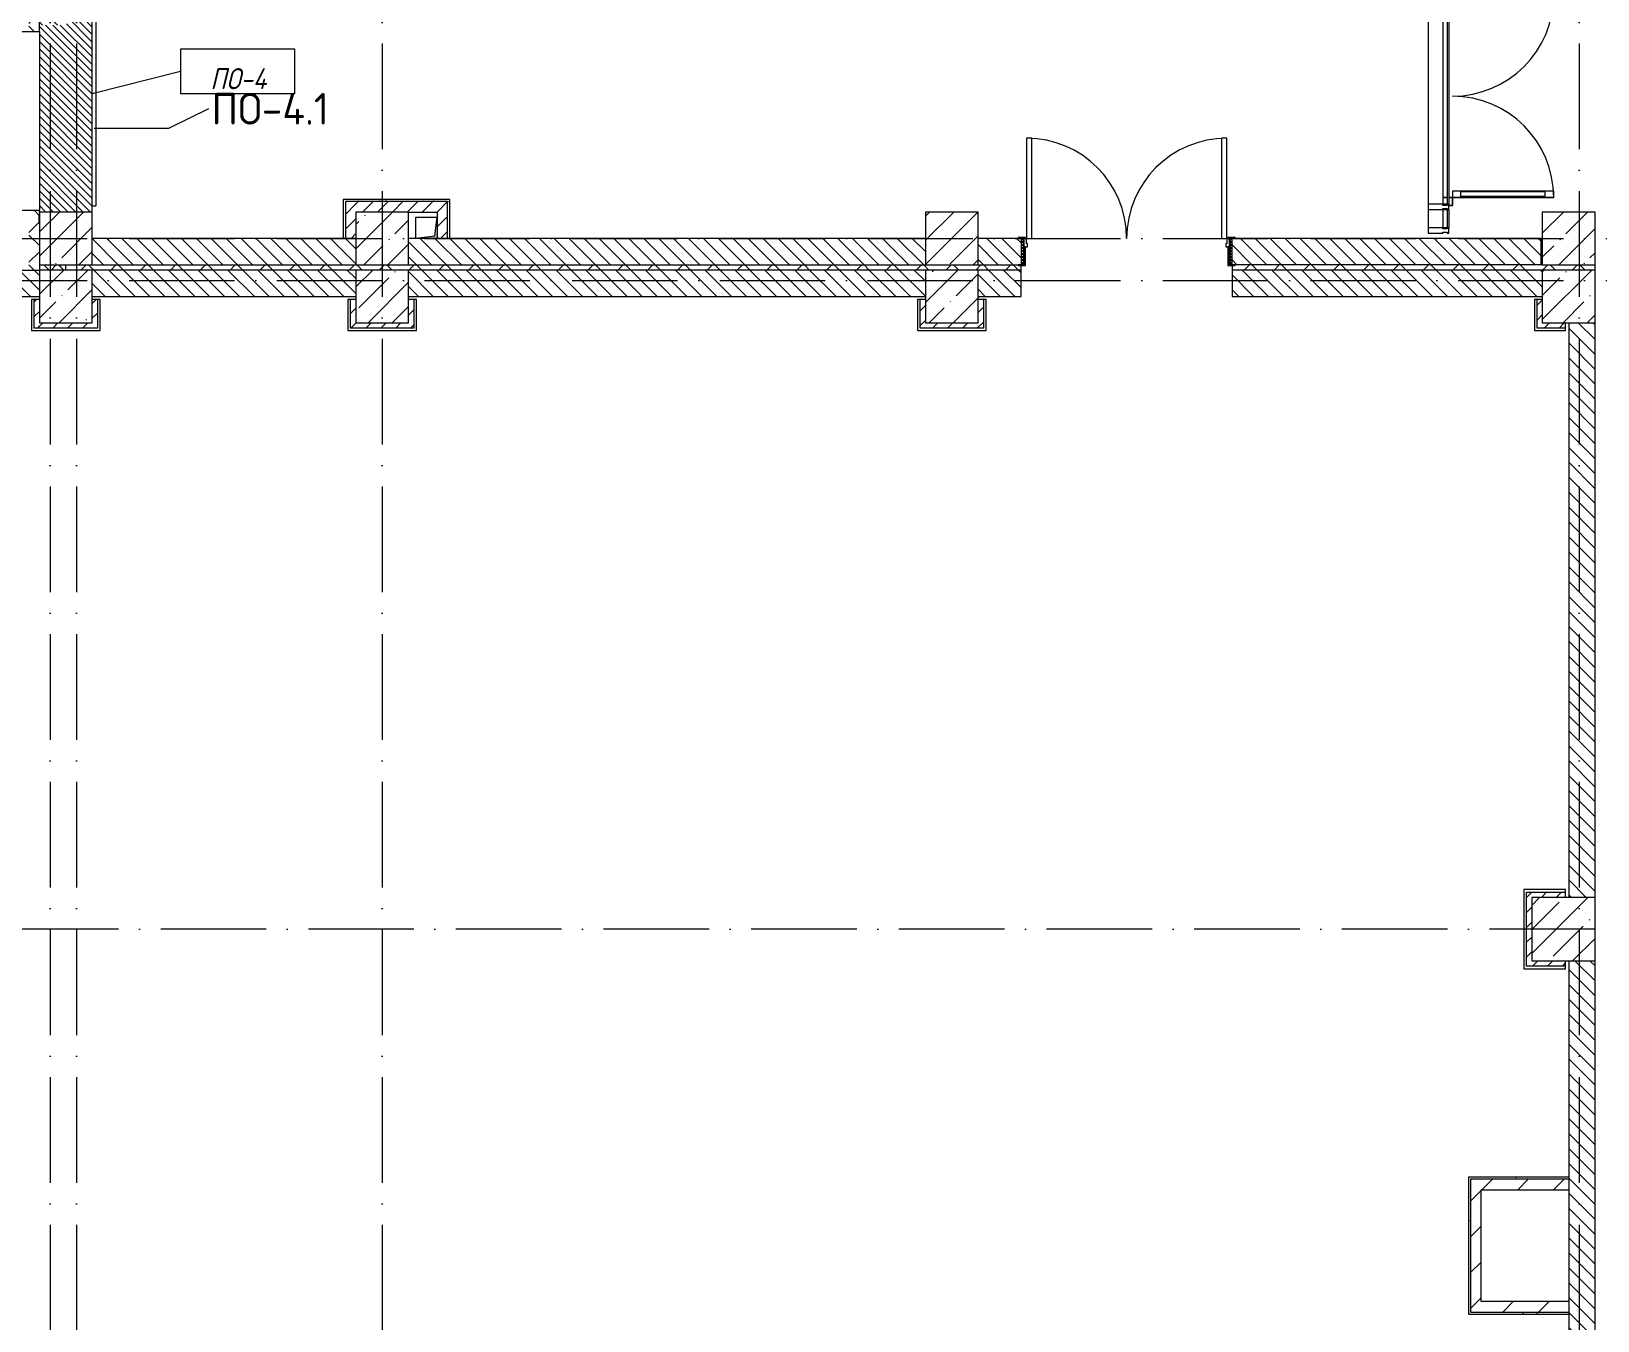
# Model space of a CAD drawing. Header units: millimetres. Extents: x -6467 to 106027, y -7090 to 195095.
# Drawn here: x 74423 to 89275, y 32970 to 45194 of the extents above; entities that cross this region are included whole.
import ezdxf

# ---------------------------------------------------------------- set-up
doc = ezdxf.new("R2010")
doc.units = ezdxf.units.MM
doc.linetypes.add('50_200_ШТРИХ_1Т_ш5_п1_п1_', pattern=[1400, 1000, -200, 0, -200])
for name, color, linetype, lineweight in [('A-DETL-GENF', 7, 'Continuous', 9), ('A-DOOR', 7, 'Continuous', 9), ('A-DOOR-2', 7, 'Continuous', 5), ('A-DOOR-FRAM', 7, 'Continuous', 9), ('A-DOOR-FRAM-2', 7, 'Continuous', 5), ('A-FLOR', 7, 'Continuous', 9), ('A-FLOR-IDEN', 7, 'Continuous', 9), ('A-GLAZ-CWMG', 7, 'Continuous', 9), ('A-GLAZ-CWMG-1', 7, 'Continuous', 20), ('A-WALL', 7, 'Continuous', 5), ('A-WALL-FNSH-1', 7, 'Continuous', 5), ('A-WALL-IDEN', 7, 'Continuous', 9), ('I-WALL', 7, 'Continuous', 5), ('S-COLS', 7, 'Continuous', 9), ('S-COLS-1', 7, 'Continuous', 5)]:
    doc.layers.add(name, color=color, linetype=linetype, lineweight=lineweight)
for name, color, linetype, lineweight, true_color in [('A-FLOR-PATT-1', 7, 'Continuous', 5, 0xd61c12), ('A-GENM-1', 7, 'Continuous', 9, 0xaaaaaa), ('A-GENM-2', 7, 'Continuous', 20, 0xaaaaaa), ('I-WALL-1', 7, 'Continuous', 5, 0x787878), ('M-EQPM-1', 7, 'Continuous', 9, 0xaaaaaa), ('M-EQPM-2', 7, 'Continuous', 9, 0xe2e2e2), ('Оси-3', 7, '50_200_ШТРИХ_1Т_ш5_п1_п1_', 9, 0xaaaaaa)]:
    doc.layers.add(name, color=color, linetype=linetype, lineweight=lineweight, true_color=true_color)
doc.styles.add('GOST Common', font='', dxfattribs={"height": 300})
doc.styles.add('GOST Common_I', font='', dxfattribs={"width": 0.9, "height": 200})
doc.styles.get('GOST Common').set_extended_font_data('GOST Common')
doc.styles.get('GOST Common_I').set_extended_font_data('GOST Common', italic=True)
pattern_1 = [(135, (0, 0), (-70.71068, -70.71068), [])]
pattern_2 = [(45, (-77750, -42681.04), (-228.0985, 228.0985), []), (45, (-77521.9, -42681.04), (-228.0985, 228.0985), [403.225, -80.645, 6.706, -73.939])]
pattern_3 = [(45, (0, 0), (-141.42136, 141.42136), []), (135, (0, 0), (-141.42136, -141.42136), [])]
pattern_4 = [(45, (0, 0), (-70.71068, 70.71068), [])]
pattern_5 = [(0, (0, 0), (406.4, 101.6), [6.706, -298.094, 6.706, -298.094, -1625.6]), (0, (0, 0), (406.4, 101.6), [-609.6, 6.706, -602.894, 6.706, -298.094, -711.2]), (0, (0, 0), (406.4, 101.6), [-1524, 6.706, -196.494, 6.706, -501.294]), (120, (152.4, 50.8), (-291.18818, 301.15272), [6.706, -298.094, 6.706, -298.094, -1625.6]), (120, (152.4, 50.8), (-291.18818, 301.15272), [-609.6, 6.706, -602.894, 6.706, -298.094, -711.2]), (120, (152.4, 50.8), (-291.18818, 301.15272), [-1524, 6.706, -196.494, 6.706, -501.294]), (240, (203.2, 254), (-115.21182, -402.75272), [6.706, -298.094, 6.706, -298.094, -1625.6]), (240, (203.2, 254), (-115.21182, -402.75272), [-609.6, 6.706, -602.894, 6.706, -298.094, -711.2]), (240, (203.2, 254), (-115.21182, -402.75272), [-1524, 6.706, -196.494, 6.706, -501.294])]
pattern_6 = [(45, (0, 0), (-169.7056, 169.7056), [])]

# ---------------------------------------------------------------- blocks, each defined once
blk = doc.blocks.new('BSC_Колонна _Прямоугольная - 500х500-V26-АИ_План этажа Радиаторы_2')
at = {"layer": 'S-COLS-1'}
h = blk.add_hatch(dxfattribs=at)
h.set_pattern_fill('FP_54', color=256, style=0, pattern_type=2)
h.set_pattern_definition([(45, (-89000, -42681.04), (-228.0985, 228.0985), []), (45, (-88771.9, -42681.04), (-228.0985, 228.0985), [403.225, -80.645, 6.706, -73.939])])
h.paths.add_polyline_path([(-250, -250), (250, -250), (250, 250), (-250, 250)])
for p, q in [((250, 250), (-250, 250)), ((-250, 250), (-250, -250)), ((250, -250), (250, 250)), ((-250, -250), (250, -250))]:
    blk.add_line(p, q, dxfattribs=at)
blk = doc.blocks.new('BSC_Колонна _Прямоугольная - 600х600-V32-АИ_План этажа Радиаторы_2')
at = {"layer": 'S-COLS-1'}
h = blk.add_hatch(dxfattribs=at)
h.set_pattern_fill('FP_60', color=256, style=0, pattern_type=2)
h.set_pattern_definition([(45, (-88950, -36681.04), (-228.0985, 228.0985), []), (45, (-88721.9, -36681.04), (-228.0985, 228.0985), [403.225, -80.645, 6.706, -73.939])])
h.paths.add_polyline_path([(-300, -300), (300, -300), (300, 300), (-300, 300)])
for p, q in [((300, 300), (-300, 300)), ((-300, 300), (-300, -300)), ((300, -300), (300, 300)), ((-300, -300), (300, -300))]:
    blk.add_line(p, q, dxfattribs=at)
blk = doc.blocks.new('BSC_Колонна _Прямоугольная - 500х500-V36-АИ_План этажа Радиаторы_2')
at = {"layer": 'S-COLS-1'}
h = blk.add_hatch(dxfattribs=at)
h.set_pattern_fill('FP_64', color=256, style=0, pattern_type=2)
h.set_pattern_definition(pattern_2)
h.paths.add_polyline_path([(-250, -250), (250, -250), (250, 250), (-250, 250)])
for p, q in [((250, 250), (-250, 250)), ((-250, 250), (-250, -250)), ((250, -250), (250, 250)), ((-250, -250), (250, -250))]:
    blk.add_line(p, q, dxfattribs=at)
blk = doc.blocks.new('BSC_Колонна _Прямоугольная - 500х500-V37-АИ_План этажа Радиаторы_2')
at = {"layer": 'S-COLS-1'}
h = blk.add_hatch(dxfattribs=at)
h.set_pattern_fill('FP_65', color=256, style=0, pattern_type=2)
h.set_pattern_definition([(45, (-83150, -42681.04), (-228.0985, 228.0985), []), (45, (-82921.9, -42681.04), (-228.0985, 228.0985), [403.225, -80.645, 6.706, -73.939])])
h.paths.add_polyline_path([(-250, -250), (250, -250), (250, 250), (-250, 250)])
for p, q in [((250, 250), (-250, 250)), ((-250, 250), (-250, -250)), ((250, -250), (250, 250)), ((-250, -250), (250, -250))]:
    blk.add_line(p, q, dxfattribs=at)
blk = doc.blocks.new('BSC_Колонна _Прямоугольная - 500х500-V97-АИ_План этажа Радиаторы_2')
at = {"layer": 'S-COLS-1'}
h = blk.add_hatch(dxfattribs=at)
h.set_pattern_fill('FP_133', color=256, style=0, pattern_type=2)
h.set_pattern_definition([(45, (-74750, -43231.04), (-228.0985, 228.0985), []), (45, (-74521.9, -43231.04), (-228.0985, 228.0985), [403.225, -80.645, 6.706, -73.939])])
h.paths.add_polyline_path([(-250, -250), (250, -250), (250, 250), (-250, 250), (-250, 101)])
for p, q in [((250, 250), (-250, 250)), ((-250, 250), (-250, -250)), ((250, -250), (250, 250)), ((-250, -250), (250, -250))]:
    blk.add_line(p, q, dxfattribs=at)
blk = doc.blocks.new('110_Дверь_СКБ_2Ст - СОШ_Д-22_1_Дв_2000x2100h_Физкультурный зал_ Зал для хореографии_ Снарядная_ Инвентарная-25548603-АИ_План этажа Радиаторы_2')
at = {"layer": 'A-DOOR-2'}
h = blk.add_hatch(dxfattribs=at)
h.set_pattern_fill('FP_135', color=256, style=0, pattern_type=2)
h.set_pattern_definition([(135, (1301.41, 189.685), (-14.1421, -14.1421), []), (225, (1301.41, 189.685), (14.1421, -14.1421), [])])
h.paths.add_polyline_path([(1012.5, -125), (1012.5, 125), (987.5, 125), (987.5, -125)])
at = {"layer": 'A-DOOR-FRAM-2'}
h = blk.add_hatch(dxfattribs=at)
h.set_pattern_fill('FP_136', color=256, style=0, pattern_type=2)
h.set_pattern_definition([(45, (-821.384, 189.685), (-14.1421, 14.1421), []), (135, (-821.384, 189.685), (-14.1421, -14.1421), [])])
h.paths.add_polyline_path([(-962.5, -125), (-962.5, 125), (-987.5, 125), (-987.5, -125)])
at = {"layer": 'A-DOOR'}
for p, q in [((-937.5, 1075), (-937.5, 125)), ((-887.5, 1075), (-937.5, 1075)), ((-887.5, 125), (-887.5, 1075)), ((962.5, 1075), (912.5, 1075)), ((912.5, 1075), (912.5, 125)), ((962.5, 125), (962.5, 1075)), ((-937.5, 125), (-887.5, 125)), ((912.5, 125), (962.5, 125))]:
    blk.add_line(p, q, dxfattribs=at)
at = {"layer": 'A-DOOR-2'}
for centre, start, end in [((-937.5, 125), 360, 90), ((962.5, 125), 90, 180)]:
    blk.add_arc(centre, 950, start, end, dxfattribs=at)
at = {"layer": 'A-DOOR-FRAM'}
for p, q in [((-947.5, 133), (-1017.5, 133)), ((-1017.5, 133), (-1017.5, 125)), ((-1017.5, 125), (-947.5, 125)), ((-962.5, 125), (-987.5, 125)), ((-987.5, 125), (-987.5, -125)), ((-937.5, 125), (-962.5, 125)), ((-962.5, 125), (-962.5, 45)), ((-962.5, -125), (-962.5, 125)), ((-962.5, 45), (-927.5, 45)), ((-947.5, 45), (-962.5, 45)), ((-962.5, 45), (-962.5, -125)), ((-947.5, 125), (-947.5, 133)), ((-947.5, -125), (-947.5, 45)), ((-937.5, 75), (-937.5, 125)), ((-927.5, 75), (-937.5, 75)), ((-927.5, 45), (-927.5, 75)), ((962.5, 75), (952.5, 75)), ((952.5, 75), (952.5, 45)), ((952.5, 45), (987.5, 45)), ((962.5, 125), (962.5, 75)), ((987.5, 125), (962.5, 125)), ((1042.5, 133), (972.5, 133)), ((972.5, 133), (972.5, 125)), ((972.5, 125), (1042.5, 125)), ((987.5, 45), (972.5, 45)), ((972.5, 45), (972.5, -125)), ((987.5, 45), (987.5, 125)), ((1012.5, 125), (987.5, 125)), ((987.5, 125), (987.5, -125)), ((987.5, -125), (987.5, 45)), ((1012.5, -125), (1012.5, 125)), ((1042.5, 125), (1042.5, 133)), ((-947.5, -125), (-1017.5, -125)), ((-1017.5, -125), (-1017.5, -133)), ((-1017.5, -133), (-947.5, -133)), ((-987.5, -125), (-962.5, -125)), ((-962.5, -125), (-947.5, -125)), ((-947.5, -133), (-947.5, -125)), ((972.5, -125), (987.5, -125)), ((1042.5, -125), (972.5, -125)), ((972.5, -125), (972.5, -133)), ((972.5, -133), (1042.5, -133)), ((987.5, -125), (1012.5, -125)), ((1042.5, -133), (1042.5, -125))]:
    blk.add_line(p, q, dxfattribs=at)
blk = doc.blocks.new('Дверь_Витражная_СКБ_2Ст - ДВВ_ДАО_СОШ_Коридор EIW30-22655007-АИ_План этажа Радиаторы_2')
at = {"layer": 'A-DETL-GENF'}
for p, q in [((-960, 40), (-960, 0)), ((-960, 0), (-960, 40)), ((960, 40), (960, 0)), ((960, 40), (960, 0)), ((-1035, -50), (-1035, -17)), ((-1035, -17), (-1035, -50)), ((-960, -50), (-1035, -50)), ((-1035, -50), (-960, -50)), ((-960, -17), (-960, -50)), ((-960, -50), (-960, -17)), ((-900, -50), (-960, -50)), ((-960, -1010), (-960, -50)), ((-900, -50), (-960, -50)), ((-960, -50), (-960, -1010)), ((-960, -130), (-900, -130)), ((-950, -930), (-950, -130)), ((-906, -930), (-906, -130)), ((-900, -1010), (-900, -50)), ((-900, -1010), (-900, -50)), ((900, -50), (960, -50)), ((900, -1010), (900, -50)), ((900, -50), (900, -1010)), ((960, -50), (900, -50)), ((960, -130), (900, -130)), ((906, -930), (906, -130)), ((950, -930), (950, -130)), ((960, -17), (960, -50)), ((960, -17), (960, -50)), ((960, -1010), (960, -50)), ((960, -1010), (960, -50)), ((960, -50), (1035, -50)), ((960, -50), (1035, -50)), ((1035, -50), (1035, -17)), ((1035, -50), (1035, -17)), ((-960, -930), (-900, -930)), ((-960, -1010), (-900, -1010)), ((-960, -1010), (-900, -1010)), ((960, -930), (900, -930)), ((960, -1010), (900, -1010)), ((900, -1010), (960, -1010))]:
    blk.add_line(p, q, dxfattribs=at)
at = {"layer": 'A-DOOR-2'}
for p, q in [((-960, -1010), (-960, -50)), ((960, -1010), (960, -50))]:
    blk.add_line(p, q, dxfattribs=at)
for centre, start, end in [((-960, -50), 270, 0), ((960, -50), 180, 270)]:
    blk.add_arc(centre, 960, start, end, dxfattribs=at)
blk = doc.blocks.new('Прямоугольный импост - Импост структурный с накладкой - 180мм-21819183-АИ_План этажа Радиаторы_2')
at = {"layer": 'A-GLAZ-CWMG'}
for p, q in [((9600, 11206), (9600, 13256)), ((9617, 13256), (9657, 13256)), ((9617, 11206), (9617, 13256)), ((9657, 11206), (9657, 13256)), ((9797, 11206), (9797, 13256)), ((9657, 11206), (9617, 11206))]:
    blk.add_line(p, q, dxfattribs=at)
blk = doc.blocks.new('Прямоугольный импост - Импост структурный с накладкой - 180мм-20786475-АИ_План этажа Радиаторы_2')
at = {"layer": 'A-GLAZ-CWMG-1'}
for p, q in [((-25, 0), (-25, 17)), ((-25, 17), (25, 17)), ((-15, 0), (-25, 0)), ((-15, -40), (-15, 0)), ((25, 0), (15, 0)), ((15, 0), (15, -40)), ((25, 17), (25, 0)), ((-25, -180), (-25, -40)), ((-25, -40), (-15, -40)), ((15, -40), (25, -40)), ((25, -40), (25, -180)), ((25, -180), (-25, -180))]:
    blk.add_line(p, q, dxfattribs=at)
blk = doc.blocks.new('BSC_Колонна _Прямоугольная - 500х500-V324-АИ_План этажа Радиаторы_2')
at = {"layer": 'S-COLS-1'}
h = blk.add_hatch(dxfattribs=at)
h.set_pattern_fill('FP_220', color=256, style=0, pattern_type=2)
h.set_pattern_definition([(45, (-77750, -43231.04), (-228.0985, 228.0985), []), (45, (-77521.9, -43231.04), (-228.0985, 228.0985), [403.225, -80.645, 6.706, -73.939])])
h.paths.add_polyline_path([(-250, -250), (250, -250), (250, 250), (-250, 250), (-250, 101)])
for p, q in [((250, 250), (-250, 250)), ((-250, 250), (-250, -250)), ((250, -250), (250, 250)), ((-250, -250), (250, -250))]:
    blk.add_line(p, q, dxfattribs=at)
blk = doc.blocks.new('BSC_Колонна _Прямоугольная - 500х500-V325-АИ_План этажа Радиаторы_2')
at = {"layer": 'S-COLS-1'}
h = blk.add_hatch(dxfattribs=at)
h.set_pattern_fill('FP_221', color=256, style=0, pattern_type=2)
h.set_pattern_definition([(45, (-74750, -42681.04), (-228.0985, 228.0985), []), (45, (-74521.9, -42681.04), (-228.0985, 228.0985), [403.225, -80.645, 6.706, -73.939])])
h.paths.add_polyline_path([(-250, -250), (250, -250), (250, 250), (-250, 250), (-250, -53)])
for p, q in [((250, 250), (-250, 250)), ((-250, 250), (-250, -250)), ((250, -250), (250, 250)), ((-250, -250), (250, -250))]:
    blk.add_line(p, q, dxfattribs=at)
blk = doc.blocks.new('BSC_Колонна _Прямоугольная - 500х500-V326-АИ_План этажа Радиаторы_2')
at = {"layer": 'S-COLS-1'}
h = blk.add_hatch(dxfattribs=at)
h.set_pattern_fill('FP_64', color=256, style=0, pattern_type=2)
h.set_pattern_definition(pattern_2)
h.paths.add_polyline_path([(-250, -250), (250, -250), (250, 250), (-250, 250)])
for p, q in [((250, 250), (-250, 250)), ((-250, 250), (-250, -250)), ((250, -250), (250, 250)), ((-250, -250), (250, -250))]:
    blk.add_line(p, q, dxfattribs=at)
blk = doc.blocks.new('BSC_Колонна _Прямоугольная - 500х500-V327-АИ_План этажа Радиаторы_2')
at = {"layer": 'S-COLS-1'}
h = blk.add_hatch(dxfattribs=at)
h.set_pattern_fill('FP_222', color=256, style=0, pattern_type=2)
h.set_pattern_definition([(45, (-83150, -43231.04), (-228.0985, 228.0985), []), (45, (-82921.9, -43231.04), (-228.0985, 228.0985), [403.225, -80.645, 6.706, -73.939])])
h.paths.add_polyline_path([(-250, -250), (250, -250), (250, 250), (-250, 250)])
for p, q in [((250, 250), (-250, 250)), ((-250, 250), (-250, -250)), ((250, -250), (250, 250)), ((-250, -250), (250, -250))]:
    blk.add_line(p, q, dxfattribs=at)
blk = doc.blocks.new('BSC_Колонна _Прямоугольная - 500х500-V328-АИ_План этажа Радиаторы_2')
at = {"layer": 'S-COLS-1'}
h = blk.add_hatch(dxfattribs=at)
h.set_pattern_fill('FP_223', color=256, style=0, pattern_type=2)
h.set_pattern_definition([(45, (-89000, -43231.04), (-228.0985, 228.0985), []), (45, (-88771.9, -43231.04), (-228.0985, 228.0985), [403.225, -80.645, 6.706, -73.939])])
h.paths.add_polyline_path([(-250, -250), (250, -250), (250, 250), (-250, 250), (-250, 101)])
for p, q in [((250, 250), (-250, 250)), ((-250, 250), (-250, -250)), ((250, -250), (250, 250)), ((-250, -250), (250, -250))]:
    blk.add_line(p, q, dxfattribs=at)
blk = doc.blocks.new('Канал вертикальный прямоугольный - Шахта - значок проема-24087362-АИ_План этажа Радиаторы_2')
at = {"layer": 'M-EQPM-2'}
blk.add_hatch(color=256, dxfattribs=at).paths.add_polyline_path([(100, 100), (-100, 100), (-100, -100), (-80, 80)])
at = {"layer": 'M-EQPM-1'}
for p, q in [((-100, -100), (-100, 100)), ((-100, 100), (100, 100)), ((-80, 80), (-100, -100)), ((-80, 80), (100, 100)), ((100, 100), (100, -100)), ((100, -100), (-100, -100))]:
    blk.add_line(p, q, dxfattribs=at)
blk = doc.blocks.new('АР_Перемычка1 - АР_Перемычка-25548623-АИ_План этажа Радиаторы_2')
at = {"layer": 'A-GENM-1'}
blk.add_line((-400, -125), (-393, -125), dxfattribs=at)
blk = doc.blocks.new('Фахверк _газобетон торцы_469 - Фахверк _газобетон торцы_-25579258-АИ_План этажа Радиаторы_2')
at = {"layer": 'A-GENM-2'}
for p, q in [((89406, 11135), (89325, 11135)), ((89325, 11135), (89325, 11129)), ((89406, 11129), (89406, 11135))]:
    blk.add_line(p, q, dxfattribs=at)
blk = doc.blocks.new('Прямоугольный импост - Импост структурный с накладкой - 180мм-26318924-АИ_План этажа Радиаторы_2')
at = {"layer": 'A-GLAZ-CWMG'}
for p, q in [((87668, 43504), (87668, 43331)), ((87808, 43504), (87848, 43504)), ((87808, 43504), (87808, 43331)), ((87848, 43504), (87848, 43331)), ((87865, 43504), (87865, 43331)), ((87848, 43331), (87808, 43331))]:
    blk.add_line(p, q, dxfattribs=at)
blk = doc.blocks.new('AAR_СКБ_Марка_Перекрытия_1 мм - Марка пола-27961726-АИ_План этажа Радиаторы_2')
at = {"layer": 'A-FLOR-IDEN'}
for p, q in [((2.723, 2.101), (-2.69, 2.101)), ((-2.69, 2.101), (-2.69, 0)), ((2.723, 0), (2.723, 2.101)), ((-2.69, 0), (2.723, 0))]:
    blk.add_line(p, q, dxfattribs=at)

msp = doc.modelspace()

# ---------------------------------------------------------------- hatches: boundary and pattern name
at = {"layer": 'A-FLOR-PATT-1'}
h = msp.add_hatch(dxfattribs=at)
h.set_pattern_fill('FP_314', color=256, style=0, pattern_type=2)
h.set_pattern_definition([(315, (74750, 44706.04), (35.3553, 35.3553), [])])
h.paths.add_polyline_path([(74500, 43481), (75000, 43481), (75000, 45729), (74750, 45729), (74750, 45346), (74756, 45346), (74756, 45265), (74750, 45265), (74750, 45254), (74500, 45254), (74500, 43494)])
at = {"layer": 'A-WALL'}
h = msp.add_hatch(dxfattribs=at)
h.set_pattern_fill('FP_125', color=256, style=0, pattern_type=2)
h.set_pattern_definition(pattern_3)
h.paths.add_polyline_path([(74500, 42931), (74500, 43494), (74400, 43494), (74400, 42931)])
h.paths.add_polyline_path([(74500, 45194), (74500, 46431), (74400, 46431), (74400, 45194)])
h.paths.add_polyline_path([(74400, 48131), (74500, 48131), (74500, 49294), (74400, 49294), (74400, 48259)])
h.paths.add_polyline_path([(74400, 50994), (74500, 50994), (74500, 52194), (74400, 52194), (74400, 51075)])
h.paths.add_polyline_path([(74400, 53894), (74500, 53894), (74500, 55181), (74400, 55181), (74400, 54595)])
at = {"layer": 'I-WALL'}
h = msp.add_hatch(dxfattribs=at)
h.set_pattern_fill('FP_2', color=256, style=0, pattern_type=2)
h.set_pattern_definition(pattern_1)
h.paths.add_polyline_path([(74750, 42931), (74750, 42981), (74500, 42981), (74500, 42931)])
h.paths.add_polyline_path([(74500, 45254), (74750, 45254), (74750, 45754), (74500, 45754), (74500, 45443)])
h.paths.add_polyline_path([(74500, 45789), (74750, 45789), (74750, 45931), (74500, 45931)])
h.paths.add_polyline_path([(74500, 48191), (74750, 48191), (74750, 48675), (74500, 48675), (74500, 48259)])
h.paths.add_polyline_path([(74750, 48710), (74750, 48830), (74500, 48830), (74500, 48710), (74667, 48710)])
h.paths.add_polyline_path([(74750, 48865), (74750, 49234), (74500, 49234), (74500, 48865), (74667, 48865)])
h.paths.add_polyline_path([(74750, 51054), (74750, 51526), (74500, 51526), (74500, 51054)])
h.paths.add_polyline_path([(74750, 51561), (74750, 51681), (74500, 51681), (74500, 51561)])
h.paths.add_polyline_path([(74750, 53954), (74750, 54591), (74500, 54591), (74500, 53954)])
h = msp.add_hatch(dxfattribs=at)
h.set_pattern_fill('FP_4', color=256, style=0, pattern_type=2)
h.set_pattern_definition(pattern_4)
h.paths.add_polyline_path([(77500, 43231), (77500, 43581), (77400, 43581), (77400, 43231)])
h = msp.add_hatch(dxfattribs=at)
h.set_pattern_fill('FP_4', color=256, style=0, pattern_type=2)
h.set_pattern_definition(pattern_4)
h.paths.add_polyline_path([(78270, 43481), (78270, 43581), (77500, 43581), (77500, 43481), (78000, 43481)])
h = msp.add_hatch(dxfattribs=at)
h.set_pattern_fill('FP_4', color=256, style=0, pattern_type=2)
h.set_pattern_definition(pattern_4)
h.paths.add_polyline_path([(78370, 43231), (78370, 43581), (78270, 43581), (78270, 43231)])
h = msp.add_hatch(dxfattribs=at)
h.set_pattern_fill('FP_2', color=256, style=0, pattern_type=2)
h.set_pattern_definition(pattern_1)
h.paths.add_polyline_path([(88740, 42981), (88740, 43231), (85808, 43231), (85808, 42981), (87539, 42981)])
h.paths.add_polyline_path([(82556, 42981), (82900, 42981), (82900, 43231), (78000, 43231), (78000, 42981), (79234, 42981)])
h.paths.add_polyline_path([(83400, 42981), (83808, 42981), (83808, 43231), (83400, 43231), (83400, 43000)])
h.paths.add_polyline_path([(77500, 42981), (77500, 43231), (75000, 43231), (75000, 42981), (76743, 42981)])
h = msp.add_hatch(dxfattribs=at)
h.set_pattern_fill('FP_2', color=256, style=0, pattern_type=2)
h.set_pattern_definition(pattern_1)
h.paths.add_polyline_path([(87539, 42681), (88750, 42681), (88750, 42931), (85808, 42931), (85808, 42681), (85878, 42681)])
h.paths.add_polyline_path([(83400, 42681), (83808, 42681), (83808, 42931), (83400, 42931), (83400, 42692)])
h.paths.add_polyline_path([(82556, 42681), (82900, 42681), (82900, 42931), (78000, 42931), (78000, 42681), (79234, 42681)])
h.paths.add_polyline_path([(77500, 42681), (77500, 42931), (75000, 42931), (75000, 42681), (76743, 42681)])
h.paths.add_polyline_path([(71350, 42681), (74500, 42681), (74500, 42931), (71350, 42931), (71350, 42705)])
h = msp.add_hatch(dxfattribs=at)
h.set_pattern_fill('FP_125', color=256, style=0, pattern_type=2)
h.set_pattern_definition(pattern_3)
h.paths.add_polyline_path([(83400, 42931), (83808, 42931), (83808, 42973), (83778, 42973), (83778, 42981), (74500, 42981), (74500, 42931), (82900, 42931)])
h = msp.add_hatch(dxfattribs=at)
h.set_pattern_fill('FP_125', color=256, style=0, pattern_type=2)
h.set_pattern_definition(pattern_3)
h.paths.add_polyline_path([(87539, 42931), (89250, 42931), (89250, 42981), (85838, 42981), (85838, 42973), (85808, 42973), (85808, 42931), (85878, 42931)])
h = msp.add_hatch(dxfattribs=at)
h.set_pattern_fill('FP_4', color=256, style=0, pattern_type=2)
h.set_pattern_definition(pattern_4)
h.paths.add_polyline_path([(74500, 42381), (74500, 42651), (74450, 42651), (74450, 42381)])
h = msp.add_hatch(dxfattribs=at)
h.set_pattern_fill('FP_4', color=256, style=0, pattern_type=2)
h.set_pattern_definition(pattern_4)
h.paths.add_polyline_path([(75050, 42381), (75050, 42651), (75000, 42651), (75000, 42381)])
h = msp.add_hatch(dxfattribs=at)
h.set_pattern_fill('FP_4', color=256, style=0, pattern_type=2)
h.set_pattern_definition(pattern_4)
h.paths.add_polyline_path([(77500, 42381), (77500, 42651), (77450, 42651), (77450, 42381)])
h = msp.add_hatch(dxfattribs=at)
h.set_pattern_fill('FP_4', color=256, style=0, pattern_type=2)
h.set_pattern_definition(pattern_4)
h.paths.add_polyline_path([(78050, 42381), (78050, 42651), (78000, 42651), (78000, 42381)])
h = msp.add_hatch(dxfattribs=at)
h.set_pattern_fill('FP_4', color=256, style=0, pattern_type=2)
h.set_pattern_definition(pattern_4)
h.paths.add_polyline_path([(82900, 42381), (82900, 42651), (82850, 42651), (82850, 42381)])
h = msp.add_hatch(dxfattribs=at)
h.set_pattern_fill('FP_4', color=256, style=0, pattern_type=2)
h.set_pattern_definition(pattern_4)
h.paths.add_polyline_path([(83450, 42381), (83450, 42651), (83400, 42651), (83400, 42381)])
h = msp.add_hatch(dxfattribs=at)
h.set_pattern_fill('FP_4', color=256, style=0, pattern_type=2)
h.set_pattern_definition(pattern_4)
h.paths.add_polyline_path([(88750, 42381), (88750, 42651), (88700, 42651), (88700, 42381)])
h = msp.add_hatch(dxfattribs=at)
h.set_pattern_fill('FP_4', color=256, style=0, pattern_type=2)
h.set_pattern_definition(pattern_4)
h.paths.add_polyline_path([(75000, 42381), (75000, 42431), (74500, 42431), (74500, 42381)])
h = msp.add_hatch(dxfattribs=at)
h.set_pattern_fill('FP_4', color=256, style=0, pattern_type=2)
h.set_pattern_definition(pattern_4)
h.paths.add_polyline_path([(77500, 42381), (78000, 42381), (78000, 42431), (77500, 42431)])
h = msp.add_hatch(dxfattribs=at)
h.set_pattern_fill('FP_4', color=256, style=0, pattern_type=2)
h.set_pattern_definition(pattern_4)
h.paths.add_polyline_path([(83400, 42381), (83400, 42431), (82900, 42431), (82900, 42381)])
h = msp.add_hatch(dxfattribs=at)
h.set_pattern_fill('FP_4', color=256, style=0, pattern_type=2)
h.set_pattern_definition(pattern_4)
h.paths.add_polyline_path([(88970, 42381), (88970, 42431), (88750, 42431), (88750, 42381)])
h = msp.add_hatch(dxfattribs=at)
h.set_pattern_fill('FP_2', color=256, style=0, pattern_type=2)
h.set_pattern_definition(pattern_1)
h.paths.add_polyline_path([(89000, 12321), (89250, 12321), (89250, 12331), (89000, 12331)])
h.paths.add_polyline_path([(89244, 12831), (89250, 12831), (89250, 18381), (89000, 18381), (89000, 12831), (89200, 12831)])
h.paths.add_polyline_path([(89200, 18981), (89250, 18981), (89250, 24381), (89000, 24381), (89000, 18981), (89170, 18981)])
h.paths.add_polyline_path([(89097, 24981), (89250, 24981), (89250, 30381), (89000, 30381), (89000, 24981)])
h.paths.add_polyline_path([(89200, 30981), (89250, 30981), (89250, 36381), (89000, 36381), (89000, 30981), (89025, 30981)])
h.paths.add_polyline_path([(89100, 36981), (89250, 36981), (89250, 42431), (89000, 42431), (89000, 36981), (89099, 36981)])
h = msp.add_hatch(dxfattribs=at)
h.set_pattern_fill('FP_4', color=256, style=0, pattern_type=2)
h.set_pattern_definition(pattern_4)
h.paths.add_polyline_path([(88970, 36981), (88970, 37031), (88600, 37031), (88600, 36981), (88650, 36981)])
h = msp.add_hatch(dxfattribs=at)
h.set_pattern_fill('FP_4', color=256, style=0, pattern_type=2)
h.set_pattern_definition(pattern_4)
h.paths.add_polyline_path([(88650, 36381), (88650, 36981), (88600, 36981), (88600, 36381)])
h = msp.add_hatch(dxfattribs=at)
h.set_pattern_fill('FP_4', color=256, style=0, pattern_type=2)
h.set_pattern_definition(pattern_4)
h.paths.add_polyline_path([(88650, 36331), (88970, 36331), (88970, 36381), (88600, 36381), (88600, 36331)])
h = msp.add_hatch(dxfattribs=at)
h.set_pattern_fill('FP_5', color=256, style=0, pattern_type=2)
h.set_pattern_definition(pattern_6)
h.paths.add_polyline_path([(88170, 33151), (88170, 34311), (88070, 34311), (88070, 33151)])
h = msp.add_hatch(dxfattribs=at)
h.set_pattern_fill('FP_5', color=256, style=0, pattern_type=2)
h.set_pattern_definition(pattern_6)
h.paths.add_polyline_path([(89000, 34211), (89000, 34311), (88170, 34311), (88170, 34211)])
h = msp.add_hatch(dxfattribs=at)
h.set_pattern_fill('FP_5', color=256, style=0, pattern_type=2)
h.set_pattern_definition(pattern_6)
h.paths.add_polyline_path([(89000, 33051), (89000, 33151), (88070, 33151), (88070, 33051)])
at = {"layer": 'I-WALL-1'}
h = msp.add_hatch(dxfattribs=at)
h.set_pattern_fill('FP_3', color=256, style=0, pattern_type=2)
h.set_pattern_definition(pattern_5)
h.paths.add_polyline_path([(77380, 43231), (77400, 43231), (77400, 43601), (77380, 43601), (77380, 43332)])
h = msp.add_hatch(dxfattribs=at)
h.set_pattern_fill('FP_3', color=256, style=0, pattern_type=2)
h.set_pattern_definition(pattern_5)
h.paths.add_polyline_path([(77573, 43581), (78370, 43581), (78370, 43601), (77400, 43601), (77400, 43581), (77500, 43581)])
h = msp.add_hatch(dxfattribs=at)
h.set_pattern_fill('FP_3', color=256, style=0, pattern_type=2)
h.set_pattern_definition(pattern_5)
h.paths.add_polyline_path([(78390, 43231), (78390, 43601), (78370, 43601), (78370, 43231)])
h = msp.add_hatch(dxfattribs=at)
h.set_pattern_fill('FP_3', color=256, style=0, pattern_type=2)
h.set_pattern_definition(pattern_5)
h.paths.add_polyline_path([(88050, 33051), (88070, 33051), (88070, 34331), (88050, 34331), (88050, 33151)])
h = msp.add_hatch(dxfattribs=at)
h.set_pattern_fill('FP_3', color=256, style=0, pattern_type=2)
h.set_pattern_definition(pattern_5)
h.paths.add_polyline_path([(89000, 34311), (89000, 34331), (88070, 34331), (88070, 34311), (88170, 34311)])
h = msp.add_hatch(dxfattribs=at)
h.set_pattern_fill('FP_3', color=256, style=0, pattern_type=2)
h.set_pattern_definition(pattern_5)
h.paths.add_polyline_path([(89000, 33031), (89000, 33051), (88050, 33051), (88050, 33031)])

# ---------------------------------------------------------------- linework, layer by layer
at = {"layer": 'A-FLOR'}
for p, q in [((75000, 43481), (75000, 45729)), ((74500, 45194), (74500, 43494))]:
    msp.add_line(p, q, dxfattribs=at)
at = {"layer": 'A-FLOR-IDEN'}
msp.add_line((75000, 44605), (75838, 44815), dxfattribs=at)
at = {"layer": 'A-WALL'}
for p, q in [((75035, 45669), (75035, 43541)), ((75000, 43541), (75035, 43541)), ((77400, 43581), (77400, 43231)), ((78370, 43581), (77400, 43581)), ((78370, 43231), (78370, 43581)), ((77500, 43231), (75000, 43231)), ((78070, 43231), (78000, 43231)), ((82900, 43231), (78270, 43231)), ((83778, 43231), (83400, 43231)), ((88740, 43231), (85838, 43231)), ((88740, 42981), (88740, 43231)), ((74500, 42981), (74500, 42931)), ((74750, 42931), (74750, 42981)), ((75000, 42981), (77500, 42981)), ((77500, 42931), (75000, 42931)), ((78000, 42981), (82900, 42981)), ((82900, 42931), (78000, 42931)), ((83400, 42981), (83778, 42981)), ((83808, 42931), (83400, 42931)), ((83808, 42681), (83808, 42973)), ((85808, 42973), (85808, 42681)), ((88750, 42931), (85808, 42931)), ((88750, 42981), (85838, 42981)), ((89250, 42931), (89250, 42981)), ((71350, 42681), (74500, 42681)), ((74450, 42381), (74450, 42651)), ((75000, 42681), (77500, 42681)), ((75050, 42651), (75050, 42381)), ((77450, 42381), (77450, 42651)), ((78000, 42681), (82900, 42681)), ((78050, 42651), (78050, 42381)), ((82850, 42381), (82850, 42651)), ((83400, 42681), (83808, 42681)), ((83450, 42651), (83450, 42381)), ((85808, 42681), (88750, 42681)), ((88700, 42381), (88700, 42651)), ((75050, 42381), (74450, 42381)), ((78050, 42381), (77450, 42381)), ((83450, 42381), (82850, 42381)), ((88970, 42381), (88700, 42381)), ((89000, 42431), (89000, 36981)), ((89250, 36981), (89250, 42431)), ((88600, 37031), (88970, 37031)), ((88600, 36331), (88600, 37031)), ((88970, 36331), (88600, 36331)), ((89000, 36381), (89000, 30981)), ((89250, 30981), (89250, 36381)), ((88070, 34311), (88070, 33051)), ((89000, 34311), (88070, 34311)), ((88070, 33051), (89000, 33051))]:
    msp.add_line(p, q, dxfattribs=at)
at = {"layer": 'A-WALL-FNSH-1'}
for p, q in [((74500, 45194), (74500, 45931)), ((74223, 45194), (74500, 45194)), ((77380, 43601), (77380, 43231)), ((78390, 43601), (77380, 43601)), ((78390, 43231), (78390, 43601)), ((74500, 43494), (74223, 43494)), ((74500, 43481), (74500, 43494)), ((78000, 43481), (78270, 43481)), ((78270, 43481), (78270, 43431)), ((74223, 42931), (74500, 42931)), ((74425, 42651), (74425, 42356)), ((74500, 42651), (74425, 42651)), ((75075, 42651), (75000, 42651)), ((75075, 42356), (75075, 42651)), ((77425, 42651), (77425, 42356)), ((77500, 42651), (77425, 42651)), ((78075, 42651), (78000, 42651)), ((78075, 42356), (78075, 42651)), ((82825, 42651), (82825, 42356)), ((82900, 42651), (82825, 42651)), ((83475, 42651), (83400, 42651)), ((83475, 42356), (83475, 42651)), ((88675, 42651), (88675, 42356)), ((88750, 42651), (88675, 42651)), ((74425, 42356), (75075, 42356)), ((77425, 42356), (78075, 42356)), ((82825, 42356), (83475, 42356)), ((88675, 42356), (88970, 42356)), ((88970, 42356), (88970, 42431)), ((88970, 37056), (88575, 37056)), ((88575, 37056), (88575, 36306)), ((88970, 36981), (88970, 37056)), ((88575, 36306), (88970, 36306)), ((88970, 36306), (88970, 36381)), ((88050, 34331), (88050, 33031)), ((89000, 34331), (88050, 34331)), ((88170, 33151), (88170, 34211)), ((88170, 34211), (89000, 34211)), ((89000, 33151), (88170, 33151)), ((88050, 33031), (89000, 33031))]:
    msp.add_line(p, q, dxfattribs=at)
at = {"layer": 'A-WALL-IDEN'}
for p, q in [((75725, 44275), (76106, 44463)), ((75018, 44275), (75725, 44275))]:
    msp.add_line(p, q, dxfattribs=at)
at = {"layer": 'Оси-3'}
for p, q in [((74600, 91281), (74600, 11331)), ((74850, 91281), (74850, 11331)), ((77750, 91281), (77750, 9331)), ((89100, 91281), (89100, -5890)), ((66950, 43231), (104718, 43231)), ((66950, 42831), (104718, 42831)), ((89250, 36681), (66950, 36681))]:
    msp.add_line(p, q, dxfattribs=at)

# ---------------------------------------------------------------- block references
at = {"layer": 'A-DOOR-2', "rotation": 90}
msp.add_blockref('Дверь_Витражная_СКБ_2Ст - ДВВ_ДАО_СОШ_Коридор EIW30-22655007-АИ_План этажа Радиаторы_2', (87848, 44579), dxfattribs=at)
at = {"layer": 'A-DOOR-2'}
msp.add_blockref('110_Дверь_СКБ_2Ст - СОШ_Д-22_1_Дв_2000x2100h_Физкультурный зал_ Зал для хореографии_ Снарядная_ Инвентарная-25548603-АИ_План этажа Радиаторы_2', (84796, 43106), dxfattribs=at)
at = {"layer": 'A-FLOR-IDEN', "xscale": 199.9999999999999, "yscale": 199.9999999999999, "zscale": 199.9999999999999}
msp.add_blockref('AAR_СКБ_Марка_Перекрытия_1 мм - Марка пола-27961726-АИ_План этажа Радиаторы_2', (76376, 44605), dxfattribs=at)
at = {"layer": 'A-GENM-1', "rotation": 89.99999999999974}
msp.add_blockref('Фахверк _газобетон торцы_469 - Фахверк _газобетон торцы_-25579258-АИ_План этажа Радиаторы_2', (85629, -45949), dxfattribs=at)
at = {"layer": 'A-GENM-1'}
msp.add_blockref('АР_Перемычка1 - АР_Перемычка-25548623-АИ_План этажа Радиаторы_2', (83808, 43106), dxfattribs=at)
at = {"layer": 'A-GLAZ-CWMG', "rotation": 180}
msp.add_blockref('Прямоугольный импост - Импост структурный с накладкой - 180мм-21819183-АИ_План этажа Радиаторы_2', (97465, 56810), dxfattribs=at)
at = {"layer": 'A-GLAZ-CWMG', "extrusion": (0, 0, -1), "rotation": 90}
for p in [(-87848, 43529), (-87848, 43306)]:
    msp.add_blockref('Прямоугольный импост - Импост структурный с накладкой - 180мм-20786475-АИ_План этажа Радиаторы_2', p, dxfattribs=at)
at = {"layer": 'A-GLAZ-CWMG'}
msp.add_blockref('Прямоугольный импост - Импост структурный с накладкой - 180мм-26318924-АИ_План этажа Радиаторы_2', (0, 0), dxfattribs=at)
at = {"layer": 'M-EQPM-1', "rotation": 180}
msp.add_blockref('Канал вертикальный прямоугольный - Шахта - значок проема-24087362-АИ_План этажа Радиаторы_2', (78170, 43331), dxfattribs=at)
at = {"layer": 'S-COLS'}
for name, p in [('BSC_Колонна _Прямоугольная - 500х500-V97-АИ_План этажа Радиаторы_2', (74750, 43231)), ('BSC_Колонна _Прямоугольная - 500х500-V324-АИ_План этажа Радиаторы_2', (77750, 43231)), ('BSC_Колонна _Прямоугольная - 500х500-V327-АИ_План этажа Радиаторы_2', (83150, 43231)), ('BSC_Колонна _Прямоугольная - 500х500-V328-АИ_План этажа Радиаторы_2', (89000, 43231)), ('BSC_Колонна _Прямоугольная - 500х500-V325-АИ_План этажа Радиаторы_2', (74750, 42681)), ('BSC_Колонна _Прямоугольная - 500х500-V36-АИ_План этажа Радиаторы_2', (77750, 42681)), ('BSC_Колонна _Прямоугольная - 500х500-V326-АИ_План этажа Радиаторы_2', (77750, 42681)), ('BSC_Колонна _Прямоугольная - 500х500-V37-АИ_План этажа Радиаторы_2', (83150, 42681)), ('BSC_Колонна _Прямоугольная - 500х500-V26-АИ_План этажа Радиаторы_2', (89000, 42681)), ('BSC_Колонна _Прямоугольная - 600х600-V32-АИ_План этажа Радиаторы_2', (88950, 36681))]:
    msp.add_blockref(name, p, dxfattribs=at)

# ---------------------------------------------------------------- texts
at = {"layer": 'A-FLOR-IDEN', "insert": (76386, 44745), "char_height": 200, "width": 572.4, "attachment_point": 5, "line_spacing_factor": 1.022766, "style": 'GOST Common_I'}
msp.add_mtext('\\pxqc,t0.9,1.8,2.7,3.6,4.5,5.4,6.3,7.2,8.1,9,9.9,10.8,11.7,12.6,13.5,14.4,15.3,16.2,17.1,18,18.9,19.8,20.7,21.6,22.5,23.4,24.3,25.2,26.1,27,27.9,28.8;{ПО-4}', dxfattribs=at)
at = {"layer": 'A-WALL-IDEN', "insert": (76688, 44610), "char_height": 300, "width": 1178, "attachment_point": 2, "line_spacing_factor": 1.022766, "style": 'GOST Common'}
msp.add_mtext('\\pxqc,t0.26667,0.53333,0.8,1.06667,1.33333,1.6,1.86667,2.13333,2.4,2.66667,2.93333,3.2,3.46667,3.73333,4,4.26667,4.53333,4.8,5.06667,5.33333,5.6,5.86667,6.13333,6.4,6.66667,6.93333,7.2,7.46667,7.73333,8,8.26667,8.53333;{ПО-4.1}', dxfattribs=at)

doc.saveas('drawing.dxf')
